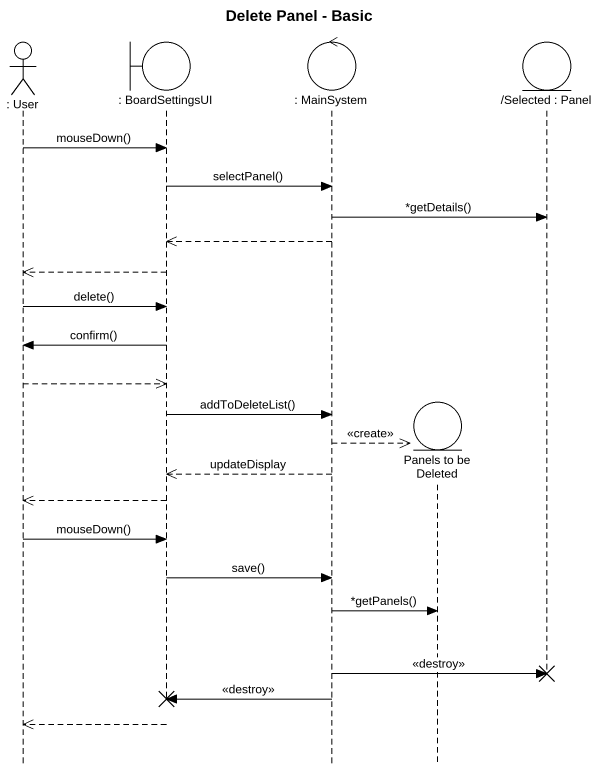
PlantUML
@startuml
title Delete Panel - Basic
hide footbox
actor ": User" as User
boundary ": BoardSettingsUI" as BoardSettingsUI
control ": MainSystem" as MainSystem
entity "Panels to be Deleted" as Panels_to_be_Deleted
entity "/Selected : Panel" as Selected_Panel

User -> BoardSettingsUI : mouseDown()
BoardSettingsUI -> MainSystem : selectPanel()
MainSystem -> Selected_Panel : *getDetails()
MainSystem -->> BoardSettingsUI
BoardSettingsUI -->> User
User -> BoardSettingsUI : delete()
BoardSettingsUI -> User : confirm()
User -->> BoardSettingsUI
BoardSettingsUI -> MainSystem : addToDeleteList()
MainSystem -->> Panels_to_be_Deleted ** : <<create>>
MainSystem -->> BoardSettingsUI : updateDisplay
BoardSettingsUI -->> User
User -> BoardSettingsUI : mouseDown()
BoardSettingsUI -> MainSystem : save()
MainSystem -> Panels_to_be_Deleted : *getPanels()
MainSystem -> Selected_Panel !! : <<destroy>>
MainSystem -> BoardSettingsUI !! : <<destroy>>
BoardSettingsUI -->> User
@enduml
